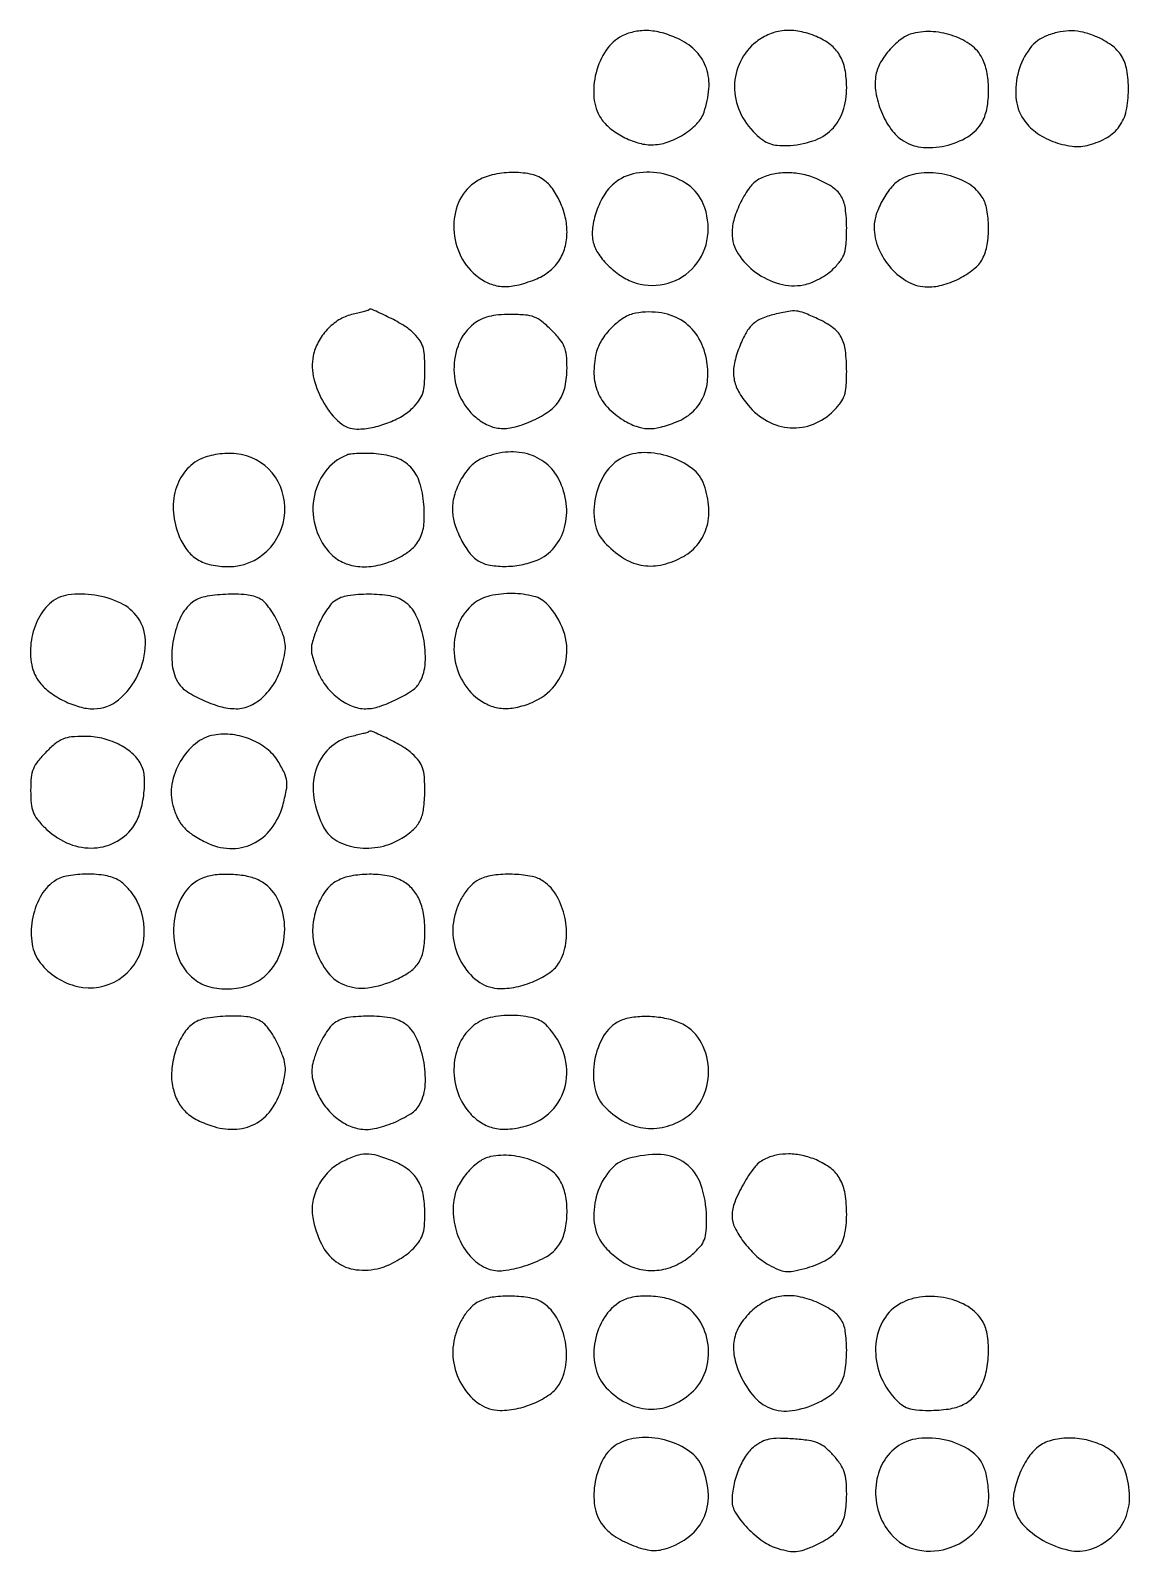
# Model space of a CAD drawing. Extents: x 21 to 1898, y 209 to 908.
# Drawn here: x 1657.9 to 1897.7, y 576.2 to 907.9 of the extents above; entities that cross this region are included whole.
import ezdxf

# ---------------------------------------------------------------- set-up
doc = ezdxf.new("R2010")
doc.units = 0

msp = doc.modelspace()

# ---------------------------------------------------------------- linework, layer by layer
for points in [[(1787.054742, 906.733017, 0.128711), (1783.546875, 903.628239, 0.084706), (1781.330855, 898.682646, 0.084234), (1780.872788, 893.253714, 0.124676), (1782.422197, 888.759087, 0.079903), (1784.366098, 886.628047, 0.047589), (1787.251382, 884.751205, 0.047275), (1790.47422, 883.437236, 0.073294), (1793.440967, 883, 0.082032), (1796.846783, 883.562559, 0.0572), (1800.374887, 885.230729, 0.058866), (1803.301518, 887.566282, 0.111516), (1804.889631, 890.113241, 0.064926), (1805.954447, 895.21507, 0.099887), (1805.402769, 899.676703, 0.109433), (1803.23444, 903.292901, 0.090703), (1799.604001, 905.949654, 0.039714), (1796.115856, 907.308415, 0.057495), (1792.863722, 907.890818, 0.064078), (1789.846194, 907.692467, 0.068829)], [(1816.322309, 905.473023, 0.111008), (1812.818173, 901.158801, 0.113225), (1811.529935, 895.791316, 0.108835), (1812.696522, 890.229586, 0.096105), (1816.120172, 885.384868, 0.035225), (1817.726615, 884.049365, 0.067159), (1819.206455, 883.261889, 0.065891), (1820.861134, 882.886104, 0.032734), (1823.015449, 882.829474, 0.069387), (1828.607309, 883.833831, 0.114722), (1832.690974, 886.307937, 0.119895), (1835.150104, 890.239158, 0.080255), (1836, 895.5, 0.047), (1835.622484, 899.507276, 0.087285), (1834.469615, 902.551752, 0.09517), (1832.430465, 904.849291, 0.064932), (1829.401426, 906.605633, 0.050682), (1825.748419, 907.713673, 0.070016), (1822.331659, 907.896377, 0.075153), (1819.183793, 907.138027, 0.070392)], [(1850.5, 907.286761, 0.099032), (1848.013614, 906.135753, 0.051762), (1845.470675, 903.83979, 0.051285), (1843.414462, 901.02248, 0.085848), (1842.393069, 898.281702, 0.087471), (1842.351065, 894.445355, 0.05738), (1843.567675, 890.185342, 0.057966), (1845.694665, 886.370444, 0.097108), (1848.365039, 883.868908, 0.123557), (1852.793746, 882.4342, 0.081548), (1858.147201, 882.946025, 0.08317), (1862.954514, 885.116013, 0.139214), (1865.805315, 888.472058, 0.069833), (1866.704734, 891.507244, 0.042146), (1866.946624, 895.257739, 0.042232), (1866.557179, 898.979883, 0.072272), (1865.538418, 901.925709, 0.11536), (1863.159494, 904.710531, 0.073053), (1859.371421, 906.72274, 0.068582), (1854.894654, 907.655864, 0.076316)], [(1879.787855, 906.850338, 0.144655), (1875.969844, 904.020175, 0.092023), (1873.485892, 899.032534, 0.089541), (1872.916326, 893.351868, 0.126002), (1874.555943, 888.554964, 0.092109), (1877.190204, 885.804048, 0.063358), (1880.995307, 883.741037, 0.063604), (1885.176983, 882.703395, 0.095091), (1888.921276, 882.978802, 0.06543), (1892.831201, 884.602966, 0.107285), (1895.472474, 887.005658, 0.101367), (1896.97247, 890.393023, 0.053758), (1897.466667, 894.976252, 0.042453), (1897.096662, 899.326196, 0.095904), (1895.93388, 902.406662, 0.102214), (1893.762056, 904.710652, 0.05275), (1890.282119, 906.638016, 0.039693), (1887.600212, 907.529888, 0.055425), (1885.096429, 907.859685, 0.054869), (1882.562234, 907.632525, 0.037904)], [(1755.30447, 875.044085, 0.141924), (1751.653076, 871.05543, 0.112743), (1750.288714, 865.351382, 0.106514), (1751.517473, 859.350908, 0.114769), (1755.094787, 854.573696, 0.069039), (1757.836519, 852.848468, 0.087833), (1760.728868, 852.114321, 0.075541), (1764.028079, 852.370313, 0.038113), (1768.018181, 853.623951, 0.067954), (1770.992068, 855.312147, 0.081608), (1773.196241, 857.650208, 0.081391), (1774.540395, 860.576043, 0.067157), (1775, 863.982459, 0.058724), (1774.618996, 867.215267, 0.046959), (1773.486671, 870.537573, 0.048657), (1771.830332, 873.433347, 0.085956), (1769.883127, 875.369307, 0.105872), (1766.9314, 876.617466, 0.052899), (1762.871689, 876.956814, 0.051848), (1758.681502, 876.426432, 0.079678)], [(1785.202707, 874.517113, 0.082786), (1783.08057, 872.028568, 0.051278), (1781.445769, 868.541885, 0.05167), (1780.569191, 864.843474, 0.091669), (1780.735717, 861.725335, 0.093413), (1781.903272, 859.128076, 0.050752), (1784.192535, 856.465585, 0.049398), (1787.084465, 854.218845, 0.067774), (1790.080248, 852.857811, 0.143072), (1797.04934, 852.809851, 0.148501), (1802.830847, 856.533429, 0.144025), (1805.677897, 862.948622, 0.132614), (1804.725961, 870.113441, 0.139224), (1801.445703, 874.233085, 0.100292), (1796.054769, 876.651935, 0.099114), (1790.090268, 876.796693, 0.132311)], [(1816.871212, 875.491535, 0.110962), (1814.864704, 873.736107, 0.042096), (1812.918203, 870.538926, 0.041961), (1811.473499, 866.909884, 0.074303), (1811.003738, 863.729764, 0.144133), (1812.348478, 859.189869, 0.092763), (1816.15412, 855.179924, 0.088682), (1821.33482, 852.679694, 0.115048), (1826.586906, 852.450326, 0.048567), (1828.216361, 852.923303, 0.028959), (1830.046984, 853.77946, 0.028793), (1831.788607, 854.854303, 0.043751), (1833.150463, 855.996617, 0.037122), (1834.691058, 857.784686, 0.081592), (1835.512756, 859.385793, 0.062735), (1835.895815, 861.421139, 0.015182), (1836, 864.851648, 0.03332), (1835.712424, 869.162285, 0.105667), (1834.743455, 871.868925, 0.113771), (1832.799704, 873.830238, 0.041912), (1829.321777, 875.638913, 0.051387), (1826.132881, 876.601282, 0.050605), (1822.798068, 876.899835, 0.05278), (1819.613707, 876.524592, 0.068852)], [(1847.881475, 875.496912, 0.094424), (1845.824903, 873.813049, 0.045777), (1843.88467, 871.006834, 0.045558), (1842.465075, 867.848278, 0.083024), (1842, 865.066752, 0.100028), (1842.943861, 860.395975, 0.08279), (1845.662008, 856.098654, 0.086273), (1849.502053, 853.059593, 0.124986), (1853.674697, 852, 0.071754), (1857.200477, 852.5086, 0.050877), (1860.905268, 854.023649, 0.05252), (1864.040015, 856.144405, 0.111338), (1865.802939, 858.466844, 0.071729), (1866.729808, 861.63854, 0.04338), (1866.942964, 865.553269, 0.04386), (1866.491797, 869.295733, 0.101187), (1865.369307, 871.883127, 0.115593), (1862.138433, 874.77228, 0.074054), (1857.392073, 876.513535, 0.072838), (1852.255183, 876.813653, 0.103045)], [(1728.018883, 845.976669, 0.08376), (1725.232297, 844.804786, 0.064211), (1722.687431, 842.689542, 0.063169), (1720.724135, 839.956361, 0.074978), (1719.644086, 836.970428, 0.111907), (1719.772008, 831.953198, 0.072562), (1722.005325, 826.569849, 0.077446), (1725.461776, 822.404884, 0.183496), (1729.173077, 821.005577, 0.050027), (1732.477331, 821.345012, 0.040338), (1735.906244, 822.34205, 0.041331), (1739.02156, 823.832418, 0.064229), (1741.376556, 825.649283, 0.042706), (1742.747043, 827.276257, 0.077288), (1743.518922, 828.832594, 0.05965), (1743.893602, 830.81301, 0.016958), (1744, 833.949272, 0.016335), (1743.895502, 837.146988, 0.064397), (1743.516538, 839.076338, 0.084263), (1742.716725, 840.573319, 0.041045), (1741.25, 842.176844, 0.054026), (1739.15444, 843.736868, 0.019249), (1735.863751, 845.506886, 0.010727), (1732.489269, 847.06902, 0.310788), (1731.600777, 846.897639, -0.135446), (1731.507475, 846.843728, -0.000756), (1730.507025, 846.58488, -0.003174), (1729.360573, 846.297853, -0.002003)], [(1754.658927, 843.946352, 0.128928), (1751.412635, 839.656856, 0.103565), (1750.344372, 833.948607, 0.100314), (1751.652155, 828.137209, 0.112972), (1755.094787, 823.573696, 0.066524), (1757.826622, 821.835544, 0.095577), (1760.602665, 821.1467, 0.082068), (1763.743745, 821.497173, 0.037864), (1767.6175, 822.913748, 0.049798), (1771.115842, 824.943732, 0.093059), (1773.363482, 827.308963, 0.093414), (1774.595055, 830.321869, 0.050481), (1775, 834.322506, 0.024805), (1774.862539, 837.0916, 0.072763), (1774.40146, 838.9399, 0.073444), (1773.432924, 840.56906, 0.025607), (1771.6, 842.6, 0.025871), (1769.508232, 844.485819, 0.079092), (1767.859214, 845.438938, 0.072382), (1765.91505, 845.877185, 0.019302), (1762.734859, 846, 0.020531), (1760.019249, 845.888443, 0.041749), (1757.913755, 845.536628, 0.051004), (1756.189997, 844.905583, 0.053467)], [(1790, 846.275633, 0.098), (1787.383478, 845.255374, 0.055122), (1784.716391, 843.110469, 0.054414), (1782.535301, 840.383537, 0.084176), (1781.369095, 837.609458, 0.062015), (1780.882044, 833.037685, 0.092035), (1781.685229, 829.10155, 0.093648), (1783.83211, 825.763849, 0.066322), (1787.304334, 822.955997, 0.047689), (1790.087543, 821.603842, 0.081263), (1792.618404, 821.104578, 0.072399), (1795.375394, 821.414506, 0.03104), (1798.902718, 822.577752, 0.084089), (1802.22904, 824.609795, 0.096858), (1804.510252, 827.539982, 0.090522), (1805.617972, 831.281491, 0.064122), (1805.526757, 835.670138, 0.092261), (1803.766181, 840.762737, 0.114164), (1800.375594, 844.444909, 0.110994), (1795.630654, 846.330053, 0.083571)], [(1820.256163, 846.025198, 0.043274), (1817.374583, 845.071628, 0.090819), (1815.41741, 843.769081, 0.080737), (1813.910973, 841.751339, 0.028854), (1812.433332, 838.464603, 0.046095), (1811.445754, 834.933138, 0.086706), (1811.42337, 831.980489, 0.087037), (1812.402984, 829.202645, 0.046742), (1814.47946, 826.206779, 0.092802), (1818.728386, 822.726926, 0.10954), (1823.708568, 821.279018, 0.112179), (1828.742019, 822.084594, 0.101162), (1833.150463, 824.996617, 0.036534), (1834.671184, 826.757431, 0.079061), (1835.497501, 828.338706, 0.063696), (1835.889769, 830.30899, 0.017328), (1836, 833.488818, 0.029832), (1835.722846, 838.129916, 0.095594), (1834.782043, 841.067923, 0.111996), (1832.913349, 843.183248, 0.049529), (1829.669318, 845.063052, 0.011926), (1826.682822, 846.33402, 0.069272), (1825.024194, 846.740233, 0.070983), (1823.334876, 846.672846, 0.012872)], [(1695.314715, 814.59083, 0.115912), (1691.789958, 811.881481, 0.101044), (1689.623374, 807.752776, 0.091946), (1689.129903, 802.758065, 0.077877), (1690.394367, 797.598574, 0.064792), (1692.122182, 794.616827, 0.091693), (1694.396085, 792.568171, 0.086388), (1697.359852, 791.390885, 0.051487), (1701.145781, 791, 0.194808), (1709.552684, 794.404681, 0.185496), (1713.441156, 802.786265, 0.190486), (1710.677278, 811.447107, 0.2009), (1702.812265, 815.631164, 0.03202), (1700.888772, 815.685741, 0.025561), (1698.82152, 815.505925, 0.026204), (1696.871492, 815.130346, 0.045501)], [(1727, 815.347473, 0.139097), (1722.19769, 811.635006, 0.121265), (1719.746346, 805.754037, 0.115991), (1720.255096, 799.192002, 0.119837), (1723.638861, 793.633866, 0.099393), (1726.374413, 791.813084, 0.079946), (1729.822423, 791.007295, 0.071581), (1733.698516, 791.290346, 0.056874), (1737.67376, 792.649479, 0.057561), (1740.916716, 794.6739, 0.106458), (1742.874349, 797.067083, 0.09715), (1743.777797, 800.211117, 0.04224), (1743.785182, 804.576879, 0.05575), (1742.83913, 809.388969, 0.113593), (1740.896812, 812.690901, 0.120011), (1737.788827, 814.700491, 0.066514), (1733.339035, 815.612991, 0.013171), (1731.37643, 815.697611, 0.014654), (1729.480842, 815.673808, 0.014087), (1727.872799, 815.561007, 0.070986)], [(1756.42096, 814.581015, 0.100036), (1754.035631, 812.913582, 0.059101), (1751.943994, 810.123227, 0.057186), (1750.491691, 806.790243, 0.074307), (1750, 803.5, 0.072319), (1750.417825, 800.626359, 0.040743), (1751.69538, 797.334629, 0.040946), (1753.455515, 794.354538, 0.086322), (1755.352869, 792.465394, 0.103096), (1757.814706, 791.408411, 0.049218), (1761.256982, 791.057031, 0.0465), (1765.013968, 791.394423, 0.053371), (1768.465701, 792.421222, 0.121761), (1772.212316, 795.199742, 0.106528), (1774.460749, 799.538665, 0.097579), (1774.833193, 804.753177, 0.08562), (1773.248446, 809.986089, 0.106659), (1770.422882, 813.498851, 0.103952), (1766.375348, 815.573848, 0.095081), (1761.525331, 815.947892, 0.07465)], [(1787.054742, 814.733017, 0.133551), (1783.355997, 811.395994, 0.091424), (1781.199695, 806.133668, 0.09329), (1781.085109, 800.547937, 0.14749), (1783.188985, 796.284385, 0.059792), (1787.098305, 792.991026, 0.096509), (1791.11336, 791.348949, 0.099759), (1795.354318, 791.361915, 0.067559), (1799.92947, 792.964018, 0.097144), (1803.322023, 795.62661, 0.101958), (1805.386908, 799.331365, 0.093037), (1805.928986, 803.837467, 0.067505), (1804.919726, 808.800431, 0.14805), (1802.301437, 812.396062, 0.081887), (1797.451304, 814.945988, 0.079113), (1791.851248, 815.865383, 0.118888)], [(1662.127301, 782.903972, 0.097568), (1659.436699, 779.184542, 0.076827), (1658.067573, 774.394068, 0.079396), (1658.228833, 769.572341, 0.119216), (1659.972802, 765.761707, 0.067885), (1662.226122, 763.582329, 0.044708), (1665.316706, 761.713734, 0.044767), (1668.683342, 760.427376, 0.068984), (1671.76627, 760, 0.175816), (1677.165294, 761.95903, 0.106579), (1681.392719, 767.380328, 0.104368), (1683.066803, 774.163892, 0.162657), (1681.369307, 779.883127, 0.129454), (1677.65914, 783.022827, 0.072404), (1671.973709, 784.783263, 0.073922), (1666.169903, 784.830544, 0.153846)], [(1693.301352, 783.227764, 0.115555), (1690.722268, 780.003414, 0.064226), (1689.148245, 775.19412, 0.063713), (1688.837504, 770.086914, 0.106629), (1690.017275, 765.967722, 0.122181), (1691.820471, 763.971162, 0.03965), (1695.310132, 762.001616, 0.039824), (1699.300933, 760.522373, 0.06729), (1702.826923, 760.021962, 0.114401), (1705.958068, 760.726129, 0.080485), (1708.929184, 762.801137, 0.07196), (1711.372996, 765.970494, 0.062619), (1712.960572, 769.853577, 0.02616), (1713.474671, 772.257024, 0.063671), (1713.531186, 774.065137, 0.059572), (1713.130628, 775.900036, 0.020638), (1712.135728, 778.42607, 0.026362), (1711.240953, 780.191125, 0.026265), (1710.164413, 781.854478, 0.027208), (1709.0718, 783.20194, 0.086128), (1708.159803, 783.914476, 0.099021), (1705.075063, 784.848448, 0.035711), (1700.472049, 784.964501, 0.035109), (1695.965444, 784.43767, 0.120447)], [(1724.305854, 783.501675, 0.071568), (1723.365329, 782.618599, 0.025635), (1722.290056, 781.121116, 0.024814), (1721.262945, 779.334955, 0.026865), (1720.447489, 777.501675, 0.016626), (1719.487068, 774.711942, 0.074272), (1719.22918, 773.006077, 0.074788), (1719.481981, 771.304962, 0.016997), (1720.431631, 768.539849, 0.067728), (1722.248788, 765.214037, 0.065727), (1724.904531, 762.456385, 0.070016), (1728.003216, 760.627671, 0.100983), (1731.118034, 760.021962, 0.078887), (1734.110097, 760.525314, 0.033649), (1737.873439, 762.078372, 0.032376), (1741.281988, 764.045359, 0.123441), (1742.919318, 765.849244, 0.111411), (1744.084546, 770.067898, 0.060525), (1743.688611, 775.45829, 0.061465), (1742.05004, 780.453005, 0.138624), (1739.46036, 783.434016, 0.106254), (1736.431823, 784.602846, 0.038055), (1731.794075, 784.977174, 0.037816), (1727.187751, 784.648967, 0.116595)], [(1754.658927, 782.946352, 0.128928), (1751.412635, 778.656856, 0.103565), (1750.344372, 772.948607, 0.100314), (1751.652155, 767.137209, 0.112972), (1755.094787, 762.573696, 0.068529), (1757.77783, 760.881597, 0.08237), (1760.656217, 760.111417, 0.07562), (1763.822864, 760.282178, 0.047775), (1767.364218, 761.37882, 0.124349), (1772.337205, 765.106273, 0.131405), (1774.816158, 770.674543, 0.124178), (1774.249125, 776.98929, 0.104404), (1770.759074, 782.75, 0.142776), (1767.759647, 784.525217, 0.059715), (1763.059391, 785.14681, 0.058838), (1758.197802, 784.632758, 0.111364)], [(1661.4, 750.6, 0.025652), (1659.55281, 748.552884, 0.07493), (1658.588438, 746.919094, 0.072789), (1658.133554, 745.046738, 0.023256), (1658, 742.176923, 0.022427), (1658.125337, 739.383934, 0.067118), (1658.548528, 737.524039, 0.074586), (1659.420474, 735.952903, 0.032472), (1660.999061, 734.154785, 0.08948), (1665.82533, 730.803741, 0.107269), (1671.218127, 729.627737, 0.115933), (1676.295373, 730.815723, 0.118504), (1680.264449, 734.135764, 0.083492), (1681.770692, 737.088563, 0.044075), (1682.659022, 741.117586, 0.044206), (1682.821258, 745.114926, 0.111358), (1682.049726, 747.907086, 0.092316), (1680.10014, 750.340242, 0.06376), (1677.147941, 752.290628, 0.05888), (1673.538184, 753.562888, 0.055171), (1669.65, 753.996262, 0.025083), (1666.898576, 753.860273, 0.072875), (1665.055823, 753.39948, 0.073285), (1663.428518, 752.431016, 0.025569)], [(1698, 754.266463, 0.130086), (1693.935411, 752.394574, 0.088413), (1690.620967, 748.492336, 0.086515), (1688.805169, 743.596508, 0.11598), (1689.033299, 738.883893, 0.039763), (1690.045341, 736.185214, 0.07359), (1691.335629, 734.2379, 0.065705), (1693.238493, 732.61066, 0.026134), (1696.218916, 730.888318, 0.107745), (1701.388523, 729.529231, 0.122351), (1706.398966, 730.550488, 0.118308), (1710.470027, 733.843161, 0.09636), (1712.981504, 738.873444, 0.017894), (1713.770194, 742.165323, 0.075577), (1713.868297, 744.186387, 0.085923), (1713.354932, 746.014338, 0.027097), (1711.991157, 748.514309, 0.088403), (1709.518147, 751.278141, 0.068724), (1706.025798, 753.311698, 0.066813), (1702.008197, 754.365998, 0.074152)], [(1728.018883, 753.976669, 0.131666), (1723.13501, 751.354163, 0.131102), (1720.207289, 746.636999, 0.11386), (1719.790835, 740.522792, 0.083358), (1721.97071, 734.054729, 0.144784), (1724.78612, 731.202868, 0.093378), (1729.227505, 729.740677, 0.084434), (1734.326997, 729.927609, 0.087915), (1739, 731.796708, 0.045589), (1741.519885, 733.70036, 0.095788), (1742.982881, 735.658327, 0.083186), (1743.72771, 738.203205, 0.028262), (1743.968197, 742.062909, 0.016852), (1743.880528, 745.195011, 0.065486), (1743.510166, 747.095471, 0.084632), (1742.715054, 748.578596, 0.040507), (1741.25, 750.176844, 0.054026), (1739.15444, 751.736868, 0.019249), (1735.863751, 753.506886, 0.010727), (1732.489269, 755.06902, 0.310788), (1731.600777, 754.897639, -0.135446), (1731.507475, 754.843728, -0.000756), (1730.507025, 754.58488, -0.003174), (1729.360573, 754.297853, -0.002003)], [(1663.116873, 722.369307, 0.118407), (1660.058529, 718.910776, 0.080019), (1658.351813, 713.906044, 0.081099), (1658.314704, 708.68861, 0.128649), (1660.088296, 704.614879, 0.17146), (1668.237976, 699.452358, 0.199743), (1677.217079, 700.986773, 0.200287), (1682.440985, 708.430807, 0.17203), (1681.248446, 717.986089, 0.03706), (1680.3955, 719.41234, 0.02956), (1679.279231, 720.815082, 0.030425), (1678.083514, 721.994891, 0.063708), (1677, 722.721347, 0.080564), (1673.865433, 723.699923, 0.041817), (1669.761809, 723.939165, 0.041855), (1665.787347, 723.504173, 0.104968)], [(1695.5, 723.054643, 0.167054), (1691.178302, 719.267724, 0.110203), (1689.203509, 712.899211, 0.105517), (1690.091119, 706.061529, 0.14218), (1693.70725, 701.015637, 0.104343), (1697.054778, 699.363015, 0.071951), (1701.272536, 698.910009, 0.070981), (1705.506934, 699.673469, 0.095135), (1708.904388, 701.573001, 0.126642), (1712.367667, 706.430855, 0.103495), (1713.39479, 712.749368, 0.108984), (1711.80115, 718.686951, 0.154772), (1707.958819, 722.521295, 0.070363), (1705.267257, 723.463582, 0.038388), (1701.786174, 723.881637, 0.038372), (1698.277539, 723.762565, 0.069577)], [(1724.838149, 722.474211, 0.115351), (1722.255243, 720.175549, 0.070238), (1720.382957, 716.522581, 0.067029), (1719.527042, 712.289896, 0.082361), (1719.923713, 708.283309, 0.089183), (1722.430816, 702.970694, 0.140787), (1726.347003, 699.853795, 0.131858), (1731.522276, 699.175624, 0.073708), (1737.669318, 700.936948, 0.047074), (1740.82328, 702.743975, 0.103307), (1742.711292, 704.768379, 0.097558), (1743.693549, 707.457891, 0.038936), (1744, 711.387206, 0.039658), (1743.687123, 715.325711, 0.068228), (1742.732613, 718.469265, 0.080962), (1741.120197, 720.863906, 0.085045), (1738.854975, 722.574996, 0.078459), (1735.784429, 723.594766, 0.042838), (1731.817978, 723.906505, 0.04287), (1727.864974, 723.538299, 0.079915)], [(1756.308297, 722.990404, 0.087759), (1754.473939, 721.845483, 0.055234), (1752.789812, 719.953656, 0.050096), (1751.404136, 717.516123, 0.043957), (1750.457665, 714.743427, 0.105301), (1750.288061, 709.320758, 0.096258), (1752.314213, 704.104412, 0.104506), (1755.962327, 700.347201, 0.149058), (1760.380973, 699, 0.05706), (1764.386661, 699.458624, 0.051174), (1768.343081, 700.814908, 0.054713), (1771.616338, 702.785132, 0.111054), (1773.538418, 705.074291, 0.097802), (1774.819329, 709.49109, 0.074026), (1774.513426, 714.541052, 0.075674), (1772.773697, 719.172246, 0.11282), (1769.883127, 722.369307, 0.10469), (1767.394536, 723.428494, 0.03703), (1763.528643, 723.89365, 0.037282), (1759.479466, 723.776967, 0.07001)], [(1693.282797, 691.227764, 0.096552), (1691.11198, 688.73426, 0.056684), (1689.527782, 685.09503, 0.055213), (1688.763417, 681.055515, 0.074743), (1689.03219, 677.355388, 0.064268), (1690.120489, 674.374712, 0.084083), (1691.864214, 672.062815, 0.075309), (1694.433024, 670.280843, 0.041286), (1698.006568, 668.879886, 0.091048), (1703.003335, 668.330534, 0.118085), (1707.381971, 669.719499, 0.11319), (1710.785154, 673.004139, 0.07883), (1712.972169, 677.896642, 0.026778), (1713.476932, 680.270787, 0.06351), (1713.529392, 682.073232, 0.05908), (1713.127144, 683.908399, 0.020671), (1712.135728, 686.42607, 0.026362), (1711.240953, 688.191125, 0.026265), (1710.164413, 689.854478, 0.027208), (1709.0718, 691.20194, 0.086128), (1708.159803, 691.914476, 0.099056), (1705.07588, 692.847972, 0.035662), (1700.471281, 692.963886, 0.035091), (1695.960292, 692.436969, 0.119445)], [(1724.305854, 691.501675, 0.07073), (1723.367286, 690.623379, 0.025831), (1722.299244, 689.145173, 0.024998), (1721.282244, 687.385508, 0.02732), (1720.478767, 685.583573, 0.019884), (1719.644309, 683.107427, 0.056149), (1719.330378, 681.312019, 0.063597), (1719.442272, 679.621714, 0.031423), (1719.987924, 677.536592, 0.063864), (1721.516546, 674.342224, 0.059881), (1723.83003, 671.559073, 0.062103), (1726.642095, 669.493101, 0.081211), (1729.636952, 668.40833, 0.099578), (1732.94476, 668.451522, 0.044221), (1737.131655, 669.746423, 0.043973), (1740.929554, 671.705433, 0.12954), (1742.914476, 673.840197, 0.111244), (1744.082584, 678.063822, 0.0606), (1743.689299, 683.455979, 0.061556), (1742.051547, 688.451265, 0.138624), (1739.46036, 691.434016, 0.106254), (1736.431823, 692.602846, 0.038055), (1731.794075, 692.977174, 0.037816), (1727.187751, 692.648967, 0.116595)], [(1754.70725, 690.984363, 0.115843), (1751.649122, 687.152912, 0.095952), (1750.346117, 682.084705, 0.092472), (1751.013781, 676.732046, 0.09806), (1753.566823, 672.102955, 0.070214), (1756.017243, 669.905205, 0.08523), (1758.829725, 668.646372, 0.078579), (1762.083789, 668.339706, 0.050082), (1765.84332, 668.95781, 0.131688), (1771.555997, 672.265964, 0.141474), (1774.657918, 677.904494, 0.133337), (1774.368251, 684.597981, 0.111558), (1770.759074, 690.75, 0.142853), (1767.772675, 692.516896, 0.059036), (1763.073489, 693.143372, 0.058263), (1758.218349, 692.647426, 0.112553)], [(1786.4202, 691.855451, 0.149215), (1782.975329, 688.659008, 0.087351), (1781.017031, 683.332013, 0.086903), (1780.990501, 677.629105, 0.145044), (1783.091363, 673.354434, 0.076877), (1787.096339, 670.165365, 0.093905), (1791.616564, 668.608207, 0.096329), (1796.30156, 668.83124, 0.085307), (1800.786445, 670.779643, 0.144809), (1804.683756, 675.37734, 0.119095), (1805.830254, 681.733965, 0.122564), (1803.945261, 687.773233, 0.158448), (1799.568108, 691.535989, 0.053238), (1796.345609, 692.495529, 0.039704), (1792.654105, 692.879566, 0.040749), (1789.123852, 692.677557, 0.078448)], [(1726, 661.248446, 0.080797), (1723.014107, 659.096276, 0.074963), (1720.773299, 656.057366, 0.076393), (1719.559073, 652.549486, 0.089633), (1719.552195, 649.034555, 0.069704), (1721.427699, 643.298566, 0.118572), (1724.62796, 639.430805, 0.131387), (1728.979755, 637.681332, 0.096295), (1734.194582, 638.052395, 0.038478), (1735.980013, 638.683869, 0.024834), (1737.94019, 639.671018, 0.024949), (1739.771447, 640.83467, 0.042385), (1741.158017, 642.00417, 0.03598), (1742.639328, 643.715522, 0.074734), (1743.472034, 645.267883, 0.064534), (1743.879656, 647.141032, 0.021349), (1744, 649.95826, 0.046309), (1743.6092, 654.168707, 0.092362), (1742.405626, 657.278213, 0.099396), (1740.234302, 659.601285, 0.060172), (1736.920311, 661.415208, 0.024168), (1733.561351, 662.574315, 0.074947), (1731.191859, 662.894571, 0.080881), (1728.93455, 662.491546, 0.031311)], [(1758.326888, 662.33388, 0.104197), (1755.886843, 661.264405, 0.055651), (1753.426288, 659.053918, 0.054494), (1751.443869, 656.2701, 0.081301), (1750.427662, 653.466098, 0.079436), (1750.297914, 648.645086, 0.077458), (1751.671341, 643.978691, 0.082292), (1754.292256, 640.189016, 0.10999), (1757.77398, 637.895833, 0.122062), (1761.095641, 637.493966, 0.045275), (1765.731016, 638.49657, 0.04536), (1770.174556, 640.344748, 0.105252), (1772.93439, 642.64372, 0.098308), (1774.329941, 645.387451, 0.053024), (1774.968716, 649.140322, 0.051553), (1774.808372, 653.110031, 0.071155), (1773.805315, 656.527942, 0.129336), (1771.533384, 659.310192, 0.067584), (1767.566582, 661.445543, 0.063501), (1762.847209, 662.56064, 0.077815)], [(1788.326071, 661.900932, 0.150427), (1784.287286, 659.252744, 0.096381), (1781.579576, 654.292173, 0.093347), (1780.876601, 648.526536, 0.12952), (1782.518452, 643.612183, 0.044577), (1783.395547, 642.503126, 0.021239), (1784.702479, 641.2356, 0.020861), (1786.190242, 640.017902, 0.027793), (1787.642714, 639.048298, 0.086576), (1791.202614, 637.707027, 0.081143), (1795.090623, 637.607201, 0.077861), (1798.945649, 638.764608, 0.070732), (1802.405007, 641.072377, 0.032267), (1804.104622, 642.801654, 0.08888), (1804.972762, 644.266682, 0.074591), (1805.358888, 646.089522, 0.018189), (1805.431165, 649.169782, 0.079451), (1804.20475, 656.251428, 0.151368), (1800.829883, 660.875245, 0.151744), (1795.438794, 662.774069, 0.079972)], [(1818, 661.731857, 0.115498), (1815.860052, 659.96572, 0.033335), (1813.479529, 656.365223, 0.03394), (1811.577655, 652.424862, 0.095748), (1811, 649.435993, 0.114729), (1811.596355, 646.871238, 0.046493), (1813.483151, 643.792676, 0.044781), (1816.104624, 640.876672, 0.058137), (1819, 638.752764, 0.026515), (1821.090503, 637.707296, 0.077449), (1822.645973, 637.299955, 0.071561), (1824.320279, 637.369216, 0.020356), (1826.864952, 637.95144, 0.051336), (1831.236293, 639.637969, 0.110551), (1834.002592, 641.925789, 0.111946), (1835.509083, 645.154075, 0.053464), (1836, 649.732039, 0.038952), (1835.649263, 654.227405, 0.088104), (1834.542282, 657.443676, 0.10197), (1832.521528, 659.792432, 0.06542), (1829.401426, 661.605633, 0.043353), (1826.361609, 662.576449, 0.052901), (1823.397541, 662.924157, 0.056308), (1820.586801, 662.63809, 0.0616)], [(1756.308297, 630.990404, 0.087759), (1754.473939, 629.845483, 0.055234), (1752.789812, 627.953656, 0.050096), (1751.404136, 625.516123, 0.043957), (1750.457665, 622.743427, 0.105301), (1750.288061, 617.320758, 0.096258), (1752.314213, 612.104412, 0.104506), (1755.962327, 608.347201, 0.149058), (1760.380973, 607, 0.05706), (1764.386661, 607.458624, 0.051174), (1768.343081, 608.814908, 0.054713), (1771.616338, 610.785132, 0.111054), (1773.538418, 613.074291, 0.097802), (1774.819329, 617.49109, 0.074026), (1774.513426, 622.541052, 0.075674), (1772.773697, 627.172246, 0.11282), (1769.883127, 630.369307, 0.10469), (1767.394536, 631.428494, 0.03703), (1763.528643, 631.89365, 0.037282), (1759.479466, 631.776967, 0.07001)], [(1786.216795, 630.439296, 0.112364), (1782.772146, 626.636299, 0.092608), (1781.007373, 621.442008, 0.095848), (1781.264566, 616.119673, 0.131903), (1783.556619, 611.940903, 0.080321), (1787.956826, 608.619975, 0.106647), (1792.770927, 607.268301, 0.109599), (1797.614709, 608.035537, 0.088691), (1802.105966, 610.803609, 0.130179), (1805.174222, 615.459914, 0.111773), (1805.768005, 621.31225, 0.113857), (1803.78838, 626.765132, 0.139073), (1799.721898, 630.327678, 0.057949), (1796.230913, 631.512894, 0.05086), (1792.401787, 631.935404, 0.053896), (1788.850834, 631.581192, 0.10132)], [(1815.565779, 628.923611, 0.063575), (1812.939216, 625.948673, 0.092924), (1811.546693, 622.753417, 0.092707), (1811.404327, 619.265102, 0.063004), (1812.466764, 615.425303, 0.070601), (1815.499222, 610.328886, 0.129766), (1819.360351, 607.484069, 0.13184), (1824.077311, 606.940504, 0.074042), (1829.633477, 608.630363, 0.054755), (1832.746221, 610.549384, 0.101365), (1834.667174, 612.798393, 0.090028), (1835.68327, 615.811226, 0.036442), (1836, 620.151078, 0.036172), (1835.702334, 624.260255, 0.10599), (1834.718684, 626.907062, 0.110845), (1832.766365, 628.850027, 0.041631), (1829.321777, 630.638913, 0.051705), (1825.412083, 631.816105, 0.07846), (1821.870854, 631.931394, 0.083232), (1818.618424, 630.960348, 0.066176)], [(1847.30447, 630.044085, 0.137642), (1843.761667, 626.238714, 0.10895), (1842.315625, 620.782517, 0.100014), (1843.260853, 614.824494, 0.097989), (1846.44692, 609.651776, 0.042609), (1847.943249, 608.290368, 0.078019), (1849.389223, 607.505432, 0.064285), (1851.191883, 607.115145, 0.021209), (1853.905198, 607, 0.034958), (1858.230873, 607.302806, 0.077041), (1861.393821, 608.258924, 0.094443), (1863.712723, 609.969852, 0.076082), (1865.451808, 612.539687, 0.066119), (1866.581326, 616.053473, 0.046215), (1866.941736, 620.204274, 0.047453), (1866.546067, 624.124605, 0.104273), (1865.369307, 626.883127, 0.116121), (1861.976376, 629.91084, 0.081214), (1857.116954, 631.604131, 0.079342), (1851.855895, 631.682385, 0.101363)], [(1786.4202, 599.855451, 0.143559), (1783.245509, 596.974468, 0.081635), (1781.278561, 592.131375, 0.079564), (1780.934955, 586.776848, 0.121931), (1782.466517, 582.410757, 0.095883), (1784.840035, 579.968967, 0.049231), (1788.578637, 577.877695, 0.049483), (1792.574245, 576.585704, 0.11434), (1795.709987, 576.629093, 0.093947), (1801.16574, 579.123774, 0.124983), (1804.689478, 583.257528, 0.123557), (1805.837958, 588.610155, 0.090564), (1804.535989, 594.568108, 0.140383), (1801.750814, 598.049705, 0.083482), (1796.934923, 600.37933, 0.079516), (1791.369448, 601.080226, 0.104969)], [(1815.784445, 599.052202, 0.083128), (1813.945165, 597.024813, 0.04632), (1812.406176, 594.056656, 0.044269), (1811.36245, 590.649802, 0.051617), (1811.005577, 587.284796, 0.14445), (1811.796166, 584.580285, 0.0493), (1814.360883, 581.341943, 0.048562), (1817.722467, 578.479377, 0.07948), (1821.0842, 576.856627, 0.027258), (1823.324667, 576.316429, 0.066633), (1825.015955, 576.233451, 0.06284), (1826.727976, 576.597571, 0.022142), (1829.06406, 577.528887, 0.046602), (1832.499004, 579.480899, 0.101731), (1834.571921, 581.67008, 0.098016), (1835.657652, 584.554974, 0.04116), (1836, 588.70673, 0.021437), (1835.876035, 591.596767, 0.059972), (1835.4629, 593.578432, 0.067709), (1834.625226, 595.266847, 0.033376), (1833.14865, 597.159661, 0.035128), (1831.373684, 598.88547, 0.077529), (1829.762746, 599.865146, 0.062983), (1827.724561, 600.4201, 0.017145), (1824.39865, 600.773125, 0.014947), (1821.169198, 600.907451, 0.052262), (1819.096471, 600.714648, 0.071077), (1817.461379, 600.137916, 0.046814)], [(1846.815858, 598.932888, 0.118655), (1843.687406, 595.167933, 0.098511), (1842.341296, 590.12262, 0.094169), (1843.008138, 584.748018, 0.097376), (1845.600072, 580.063441, 0.169552), (1851.48758, 576.57116, 0.139671), (1858.808385, 577.143895, 0.138896), (1864.756872, 581.496043, 0.167317), (1867, 588.011626, 0.021392), (1866.928735, 589.676572, 0.016279), (1866.713572, 591.489825, 0.016545), (1866.399588, 593.179291, 0.036637), (1866.024926, 594.434441, 0.156318), (1863.029583, 598.18857, 0.089535), (1857.661182, 600.513113, 0.086761), (1851.648645, 600.855898, 0.132042)], [(1877.750929, 599.018721, 0.084028), (1875.477429, 596.51185, 0.047598), (1873.60194, 592.854486, 0.047976), (1872.479644, 588.99278, 0.101132), (1872.52509, 585.885764, 0.143283), (1874.795468, 581.738071, 0.077296), (1879.537636, 578.272849, 0.077147), (1885.119515, 576.405864, 0.1413), (1889.849435, 576.937634, 0.088123), (1894.087309, 579.644961, 0.107398), (1896.788056, 583.488327, 0.103421), (1897.711058, 588.224969, 0.076638), (1896.823831, 593.5, 0.036494), (1896.00816, 595.469943, 0.058226), (1895.00778, 596.990729, 0.0602), (1893.710269, 598.205259, 0.042232), (1892, 599.248446, 0.062131), (1888.29378, 600.556095, 0.057866), (1884.2881, 600.955912, 0.061727), (1880.576889, 600.435124, 0.101295)]]:
    msp.add_lwpolyline(points, format="xyb", close=True)

doc.saveas('drawing.dxf')
